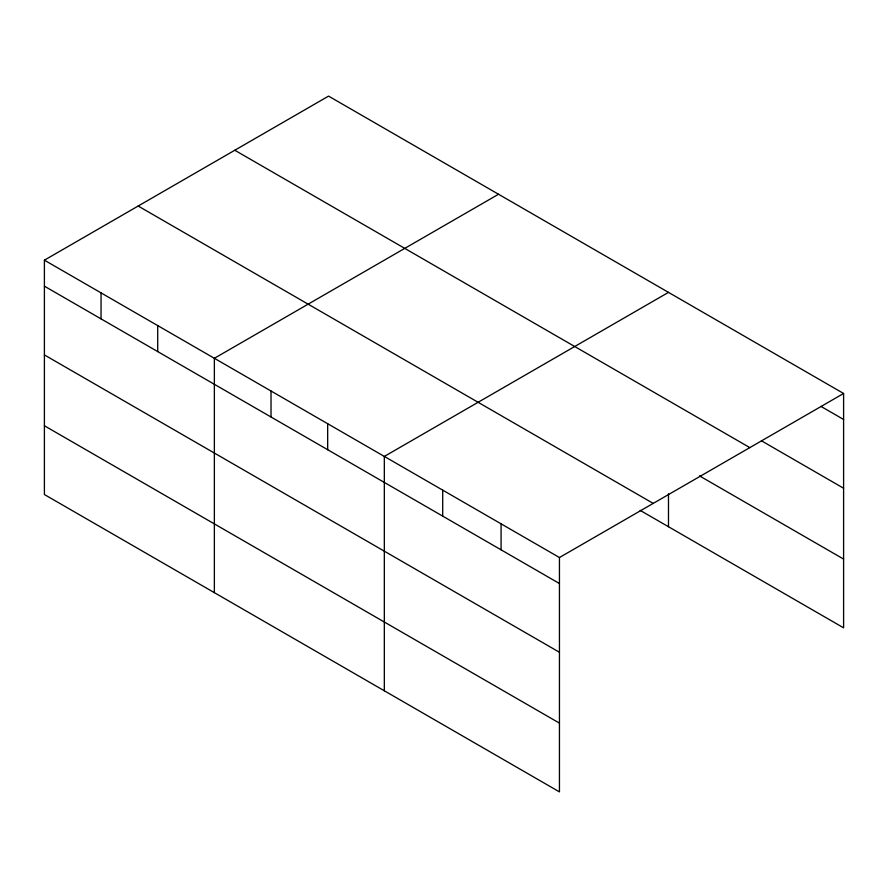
<?xml version="1.0" encoding="UTF-8"?>
<svg xmlns="http://www.w3.org/2000/svg" width="888" height="888" viewBox="0 0 888 888"><rect width="100%" height="100%" fill="white"/><g stroke="black" fill="none" stroke-linecap="round" stroke-linejoin="round"><path stroke-width="1.33" d="M44.4 260.173L559.451 557.531L559.451 791.885L44.4 494.527L44.4 260.173L328.549 96.115L843.6 393.473L843.6 627.827L640.159 510.367M498.523 194.25L214.363 358.297L214.363 592.651M668.486 292.374L384.326 456.432L384.326 690.786M559.451 557.531L843.6 393.473M820.967 406.404L843.6 419.48M761.405 440.77L843.6 488.234M234.787 150.25L749.827 447.619M699.455 475.857L843.6 559.074M138.173 206.038L653.213 503.396M44.4 286.169L559.451 583.527M44.4 354.923L559.451 652.28M44.4 425.763L559.451 723.132M668.486 493.728L668.486 526.728M501.076 523.831L501.076 549.827M442.701 490.132L442.701 516.128M327.672 423.72L327.672 449.716M271.018 391.009L271.018 417.005M157.709 325.585L157.709 351.593M101.054 292.885L101.054 318.881"/></g></svg>
